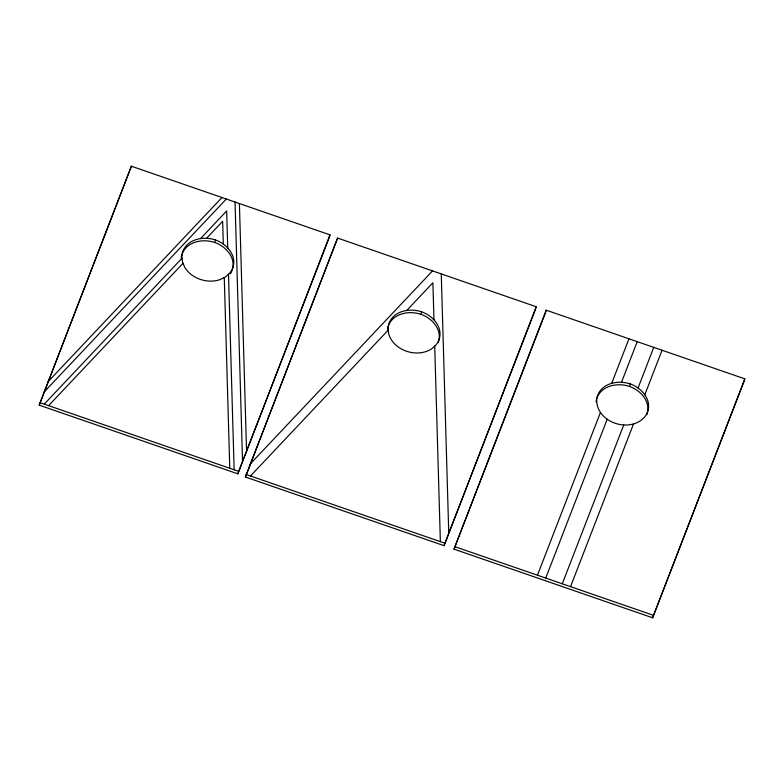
<?xml version="1.0" encoding="UTF-8"?>
<svg xmlns="http://www.w3.org/2000/svg" width="784" height="784" viewBox="0 0 784 784"><rect width="100%" height="100%" fill="white"/><g stroke="black" fill="none" stroke-linecap="round" stroke-linejoin="round"><path stroke-width="1.18" d="M39.2 405.152L131.379 166.208L329.986 234.867L329.29 237.395L237.807 473.82L39.2 405.152L131.379 166.208M232.309 269.716A26.303 21.09 15.3 0 0 232.427 259.749C229.879 251.419 222.744 245.402 214.738 242.472L215.433 239.943C207.113 237.248 197.646 237.63 190.12 242.364A26.303 21.09 15.3 0 0 181.859 256.456L182.496 262.062L184.867 267.511A26.303 21.09 15.3 0 0 219.971 279.643L225.498 276.928L229.82 273.038A26.303 21.09 15.3 0 0 233.122 257.23C230.565 248.891 223.43 242.873 215.433 239.943M237.807 473.82L329.986 234.867M245.431 477.015L337.6 238.071L536.207 306.73L535.521 309.259L444.038 545.674L245.431 477.015L337.6 238.071M438.168 342.618A26.303 21.09 15.3 0 0 438.658 331.612C436.1 323.273 428.966 317.255 420.969 314.325L421.665 311.807C413.335 309.112 403.878 309.484 396.351 314.217A26.303 21.09 15.3 0 0 388.08 328.31L388.727 333.925A26.303 21.09 15.3 0 0 431.719 348.792L436.041 344.891A26.303 21.09 15.3 0 0 439.344 329.084C436.796 320.754 429.661 314.737 421.665 311.807M444.038 545.674L536.207 306.73M454.014 549.133L546.193 310.18L744.8 378.848L744.104 381.367L652.621 617.792L454.014 549.133L545.056 313.855M545.497 312.708L546.193 310.18M646.761 414.726A26.303 21.09 15.3 0 0 647.241 403.731C644.693 395.391 637.559 389.374 629.562 386.443L630.248 383.915C621.928 381.22 612.461 381.602 604.934 386.336A26.303 21.09 15.3 0 0 596.673 400.428C597.055 422.948 630.13 433.464 644.634 417.01A26.303 21.09 15.3 0 0 647.937 401.202C645.389 392.862 638.245 386.845 630.248 383.915M652.621 617.792L744.8 378.848M537.461 575.211L600.446 412.443M611.706 383.356L628.944 338.796M545.733 578.073L607.218 419.175M621.477 382.337L637.225 341.648M562.285 583.796L623.77 424.899M638.029 388.06L653.768 347.371M570.556 586.657L633.55 423.879M644.801 394.793L662.049 350.232M47.932 381.857L221.96 197.529M43.914 392.245L226.321 199.028M44.257 404.132L182.055 258.171M200.528 238.601L226.664 210.925L227.732 248.009M48.618 405.642L183.025 263.277M206.545 238.356L222.646 221.304L223.303 244.157M250.135 464.108L432.543 270.892M250.478 475.996L388.276 330.035M406.759 310.464L432.886 282.779L433.964 319.872M214.738 242.472C206.417 239.777 196.96 240.149 189.434 244.892A26.303 21.09 15.3 0 0 182.29 253.585M420.969 314.325C412.649 311.63 403.182 312.012 395.655 316.746A26.303 21.09 15.3 0 0 387.472 329.741M629.562 386.443C621.232 383.748 611.775 384.121 604.248 388.864A26.303 21.09 15.3 0 0 597.104 397.566M39.896 402.633L238.503 471.292M246.117 474.487L444.724 543.155M454.71 546.605L653.317 615.264M441.265 273.91L448.742 532.767M434.718 346.087L440.363 541.646M239.404 203.556L246.539 450.526M235.043 202.047L242.521 460.904M228.487 274.233L234.142 469.783M224.273 277.536L229.771 468.273M596.065 401.849A26.303 21.09 15.3 0 1 596.742 398.595M231.946 270.754A26.303 21.09 15.3 0 1 230.447 273.734M181.251 257.877A26.303 21.09 15.3 0 1 181.927 254.624"/></g></svg>
